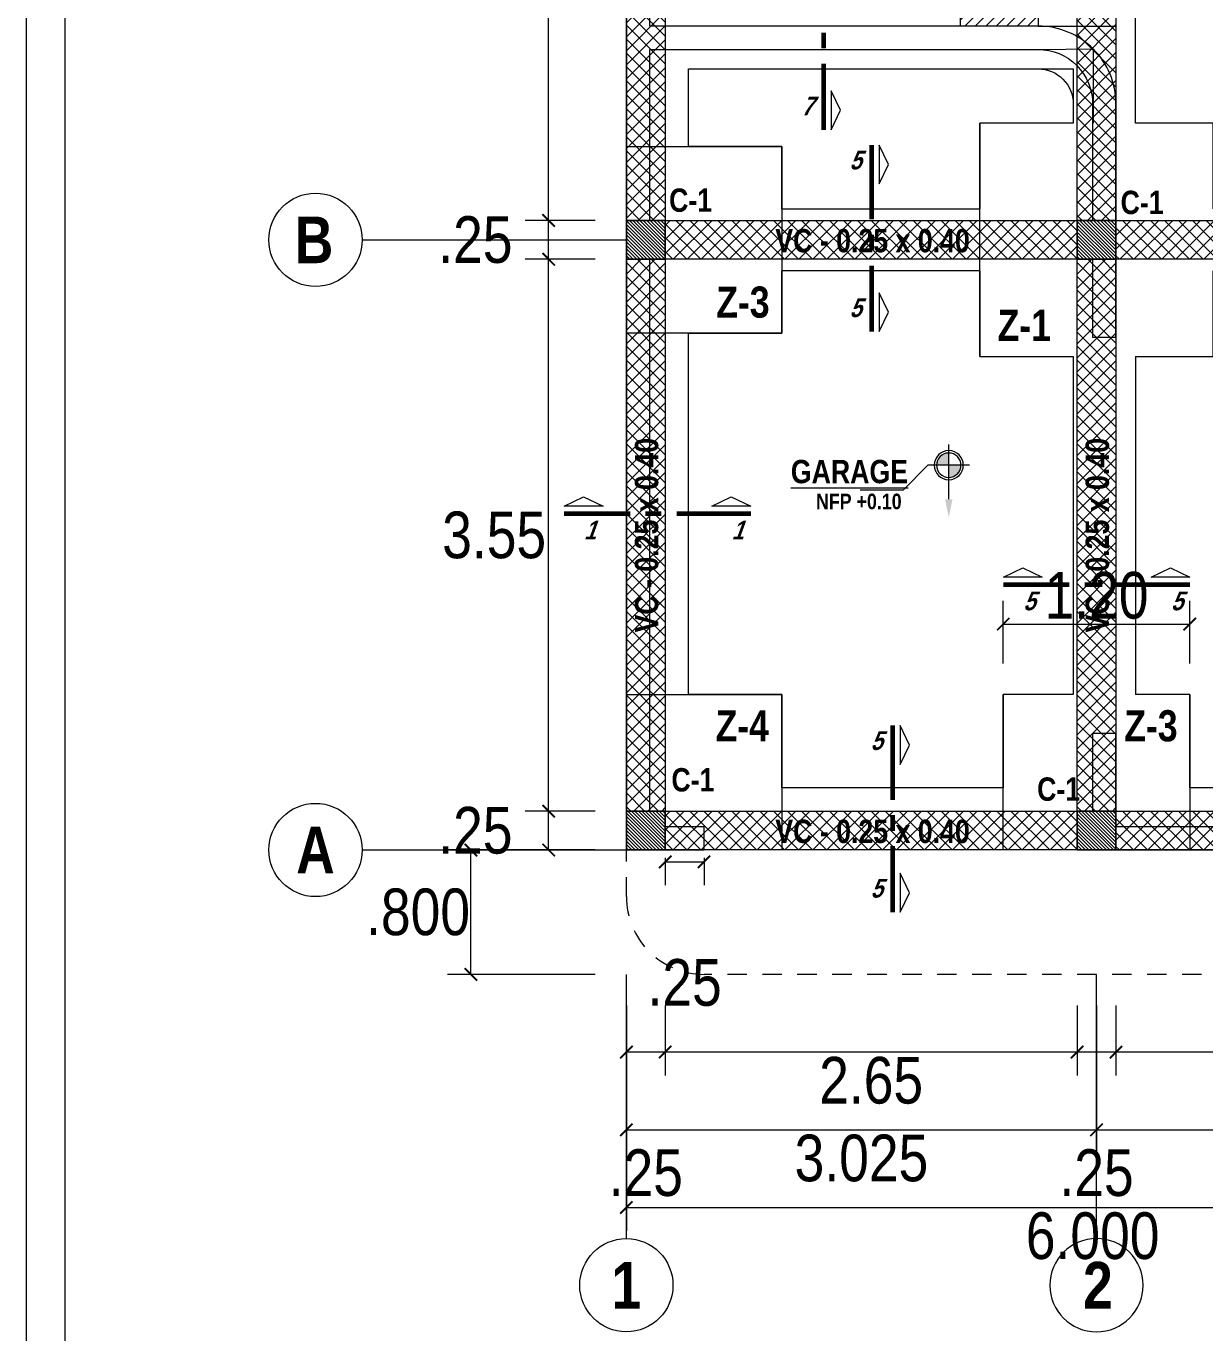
# Model space of a CAD drawing. Header units: millimetres. Extents: x 56 to 215, y 47 to 103.
# Drawn here: x 174.04 to 181.62, y 84.45 to 92.85 of the extents above; entities that cross this region are included whole.
import ezdxf
from ezdxf.enums import TextEntityAlignment as Align

# ---------------------------------------------------------------- set-up
doc = ezdxf.new("R2010")
doc.units = ezdxf.units.MM
doc.linetypes.add('CENTER2', pattern=[28.575, 19.05, -3.175, 3.175, -3.175])
doc.linetypes.add('DASHED2', pattern=[0.375, 0.25, -0.125])
doc.layers.add('_u', color=7, linetype='Continuous')
doc.layers.add('G_Acotación', color=171, linetype='Continuous')
for name, color, linetype, lineweight in [('A_Texto', 43, 'Continuous', 9), ('E_Cimentación', 150, 'Continuous', 50), ('E_Columna', 3, 'Continuous', 25), ('E_Sobrecimiento', 230, 'Continuous', 25), ('E_Viga Secundaria', 133, 'Continuous', 20), ('E_Zapata', 30, 'Continuous', 25), ('G_Achurados', 54, 'Continuous', 5), ('G_Cortes', 3, 'Continuous', 60), ('G_Ejes', 253, 'Continuous', 20), ('G_Escalera', 40, 'Continuous', 18), ('G_Proyección', 8, 'DASHED2', 15), ('G_Sombreados', 8, 'Continuous', 9), ('G_Texto', 122, 'Continuous', 20)]:
    doc.layers.add(name, color=color, linetype=linetype, lineweight=lineweight)
doc.styles.add('Acotacion', font='ARIALN.TTF')
doc.styles.add('AMBIENTES', font='ARIALNB.TTF', dxfattribs={"height": 0.15})
doc.styles.add('Arial Marron', font='ARIALN.TTF')
doc.styles.add('Cotas', font='ARIALNB.TTF', dxfattribs={"height": 0.1})
doc.styles.add('Eje', font='ARIALNB.TTF', dxfattribs={"height": 0.3})
doc.styles.add('Notas', font='ARIALNB.TTF', dxfattribs={"height": 0.15})
doc.styles.add('TITULOS', font='ARIALNB.TTF', dxfattribs={"height": 0.3})
doc.dimstyles.new('Lenin_50', dxfattribs={"dimtxt": 0.3, "dimasz": 0.08, "dimexe": 0.15, "dimexo": 0.2, "dimgap": 0.03, "dimtad": 2, "dimtih": 1, "dimtoh": 1, "dimlfac": -1, "dimzin": 4, "dimdsep": 46, "dimtxsty": 'Acotacion', "dimblk": 'ARCHTICK', "dimcen": 0.08, "dimclrd": 256, "dimclre": 256, "dimclrt": 4, "dimazin": 1, "dimtm": 1e-09, "dimtfac": 1, "dimtmove": 2, "dimatfit": 2, "dimfxl": 1, "dimtolj": 1, "dimlwd": 13, "dimlwe": 18, "dimarcsym": 0})
pattern_1 = [(135, (293.047002, 7.6898), (0.0112253202, 0.0112253202), [])]
pattern_2 = [(135, (293.047002, 7.8398), (0.0112253202, 0.0112253202), [])]
pattern_3 = [(135, (411.200956, 3.60307), (0.04490128, 0.04490128), []), (45, (411.200956, 3.60307), (0.04490128, -0.04490128), [])]

# ---------------------------------------------------------------- blocks, each defined once
blk = doc.blocks.new('TITULP')
h = blk.add_hatch(color=1)
h.paths.add_polyline_path([(0, -0.0554), (0, -0.134), (0.0785, -0.134, 0.414214)])
h.paths.add_polyline_path([(0, -0.134), (-0.0785, -0.134, 0.414214), (0, -0.2125)])
for p, q in [((0, -0.3527), (0, 0)), ((-0.134, -0.134), (0.134, -0.134)), ((0.2939, -0.2939), (0.5699, -0.2939))]:
    blk.add_line(p, q)
at = {"lineweight": 18}
blk.add_line((0.134, -0.134), (0.2939, -0.2939), dxfattribs=at)
for radius in [0.0937, 0.0785]:
    blk.add_circle((0, -0.134), radius)
blk.add_solid([(0.0242, -0.3527), (0, -0.4678), (-0.0242, -0.3527)])
at = {"style": 'Arial Marron', "width": 1.35}
blk.add_attdef('%%USALA', text='', height=0.14, dxfattribs=at).set_placement((0.3052, -0.1124), align=Align.TOP_LEFT)
at = {"style": 'Arial Marron', "width": 1.1}
blk.add_attdef('NPT%%P0.00', text='', height=0.1, dxfattribs=at).set_placement((0.6033, -0.3972), align=Align.MIDDLE_CENTER)
at = {"style": 'Arial Marron'}
blk.add_attdef('PISO', text='', height=0.08, dxfattribs=at).set_placement((0.6033, -0.5391), align=Align.MIDDLE_CENTER)
blk = doc.blocks.new('Eri')
blk.add_line((-1.7, 0), (0, 0))
blk.add_circle((-2, 0), 0.3)
at = {"color": 1, "style": 'Eje', "flags": 4}
blk.add_attdef('H', text='', height=0.3, dxfattribs=at).set_placement((-2, 0), align=Align.MIDDLE_CENTER)
blk = doc.blocks.new('_ArchTick')
at = {"color": 0, "linetype": 'ByBlock', "const_width": 0.15}
blk.add_lwpolyline([(-0.5, -0.5), (0.5, 0.5)], dxfattribs=at)
blk = doc.blocks.new('*D312')
at = {"layer": 'Defpoints', "color": 0, "transparency": 16777216}
for p in [(177.901, 86.7531), (183.901, 86.7531), (183.901, 85.2531)]:
    blk.add_point(p, dxfattribs=at)
at = {"layer": 'G_Acotación', "lineweight": 18, "transparency": 16777216}
for p, q in [((177.901, 86.5531), (177.901, 85.1031)), ((183.901, 86.5531), (183.901, 85.1031))]:
    blk.add_line(p, q, dxfattribs=at)
at = {"layer": 'G_Acotación', "lineweight": 13, "transparency": 16777216}
blk.add_line((177.901, 85.2531), (183.901, 85.2531), dxfattribs=at)
at = {"layer": 'G_Acotación', "lineweight": 13, "transparency": 16777216, "xscale": 0.08, "yscale": 0.08, "zscale": 0.08, "rotation": 180}
blk.add_blockref('_ArchTick', (177.901, 85.2531), dxfattribs=at)
at = {"layer": 'G_Acotación', "lineweight": 13, "transparency": 16777216, "xscale": 0.08, "yscale": 0.08, "zscale": 0.08}
blk.add_blockref('_ArchTick', (183.901, 85.2531), dxfattribs=at)
at = {"layer": 'G_Acotación', "color": 4, "lineweight": 5, "transparency": 16777216, "insert": (180.901, 85.0699), "char_height": 0.3, "attachment_point": 5, "style": 'Acotacion'}
blk.add_mtext('\\A1;6.000', dxfattribs=at)
blk = doc.blocks.new('*D313')
at = {"layer": 'Defpoints', "color": 0, "transparency": 16777216}
for p in [(180.926, 86.7531), (183.901, 86.7531), (183.901, 85.7531)]:
    blk.add_point(p, dxfattribs=at)
at = {"layer": 'G_Acotación', "lineweight": 18, "transparency": 16777216}
for p, q in [((180.926, 86.5531), (180.926, 85.6031)), ((183.901, 86.5531), (183.901, 85.6031))]:
    blk.add_line(p, q, dxfattribs=at)
at = {"layer": 'G_Acotación', "lineweight": 13, "transparency": 16777216}
blk.add_line((180.926, 85.7531), (183.901, 85.7531), dxfattribs=at)
at = {"layer": 'G_Acotación', "lineweight": 13, "transparency": 16777216, "xscale": 0.08, "yscale": 0.08, "zscale": 0.08, "rotation": 180}
blk.add_blockref('_ArchTick', (180.926, 85.7531), dxfattribs=at)
at = {"layer": 'G_Acotación', "lineweight": 13, "transparency": 16777216, "xscale": 0.08, "yscale": 0.08, "zscale": 0.08}
blk.add_blockref('_ArchTick', (183.901, 85.7531), dxfattribs=at)
at = {"layer": 'G_Acotación', "color": 4, "lineweight": 5, "transparency": 16777216, "insert": (182.4135, 85.5699), "char_height": 0.3, "attachment_point": 5, "style": 'Acotacion'}
blk.add_mtext('\\A1;2.975', dxfattribs=at)
blk = doc.blocks.new('*D314')
at = {"layer": 'Defpoints', "color": 0, "transparency": 16777216}
for p in [(177.901, 86.7531), (180.926, 86.7531), (180.926, 85.7531)]:
    blk.add_point(p, dxfattribs=at)
at = {"layer": 'G_Acotación', "lineweight": 18, "transparency": 16777216}
for p, q in [((177.901, 86.5531), (177.901, 85.6031)), ((180.926, 86.5531), (180.926, 85.6031))]:
    blk.add_line(p, q, dxfattribs=at)
at = {"layer": 'G_Acotación', "lineweight": 13, "transparency": 16777216}
blk.add_line((177.901, 85.7531), (180.926, 85.7531), dxfattribs=at)
at = {"layer": 'G_Acotación', "lineweight": 13, "transparency": 16777216, "xscale": 0.08, "yscale": 0.08, "zscale": 0.08, "rotation": 180}
blk.add_blockref('_ArchTick', (177.901, 85.7531), dxfattribs=at)
at = {"layer": 'G_Acotación', "lineweight": 13, "transparency": 16777216, "xscale": 0.08, "yscale": 0.08, "zscale": 0.08}
blk.add_blockref('_ArchTick', (180.926, 85.7531), dxfattribs=at)
at = {"layer": 'G_Acotación', "color": 4, "lineweight": 5, "transparency": 16777216, "insert": (179.4135, 85.5699), "char_height": 0.3, "attachment_point": 5, "style": 'Acotacion'}
blk.add_mtext('\\A1;3.025', dxfattribs=at)
blk = doc.blocks.new('*D316')
at = {"layer": 'Defpoints', "color": 0, "transparency": 16777216}
for p in [(176.901, 87.5531), (177.901, 87.5531), (177.901, 86.7531)]:
    blk.add_point(p, dxfattribs=at)
at = {"layer": 'G_Acotación', "lineweight": 18, "transparency": 16777216}
for p, q in [((177.701, 87.5531), (176.751, 87.5531)), ((177.701, 86.7531), (176.751, 86.7531))]:
    blk.add_line(p, q, dxfattribs=at)
at = {"layer": 'G_Acotación', "lineweight": 13, "transparency": 16777216}
blk.add_line((176.901, 86.7531), (176.901, 87.5531), dxfattribs=at)
at = {"layer": 'G_Acotación', "lineweight": 13, "transparency": 16777216, "xscale": 0.08, "yscale": 0.08, "zscale": 0.08}
for p, rotation in [((176.901, 87.5531), 90), ((176.901, 86.7531), 270)]:
    blk.add_blockref('_ArchTick', p, dxfattribs=dict(at, rotation=rotation))
at = {"layer": 'G_Acotación', "color": 4, "lineweight": 5, "transparency": 16777216, "insert": (176.5608, 87.1531), "char_height": 0.3, "attachment_point": 5, "style": 'Acotacion'}
blk.add_mtext('\\A1;.800', dxfattribs=at)
blk = doc.blocks.new('*D323')
at = {"layer": 'Defpoints', "color": 0, "transparency": 16777216}
for p in [(177.401, 87.8031), (177.901, 87.8031), (177.901, 87.5531)]:
    blk.add_point(p, dxfattribs=at)
at = {"layer": 'G_Acotación', "lineweight": 18, "transparency": 16777216}
for p, q in [((177.701, 87.8031), (177.251, 87.8031)), ((177.701, 87.5531), (177.251, 87.5531))]:
    blk.add_line(p, q, dxfattribs=at)
at = {"layer": 'G_Acotación', "lineweight": 13, "transparency": 16777216}
blk.add_line((177.401, 87.5531), (177.401, 87.8031), dxfattribs=at)
at = {"layer": 'G_Acotación', "lineweight": 13, "transparency": 16777216, "xscale": 0.08, "yscale": 0.08, "zscale": 0.08}
for p, rotation in [((177.401, 87.8031), 90), ((177.401, 87.5531), 270)]:
    blk.add_blockref('_ArchTick', p, dxfattribs=dict(at, rotation=rotation))
at = {"layer": 'G_Acotación', "color": 4, "lineweight": 5, "transparency": 16777216, "insert": (176.9296, 87.6781), "char_height": 0.3, "attachment_point": 5, "style": 'Acotacion'}
blk.add_mtext('\\A1;.25', dxfattribs=at)
blk = doc.blocks.new('*D324')
at = {"layer": 'Defpoints', "color": 0, "transparency": 16777216}
for p in [(177.401, 91.3531), (177.901, 91.3531), (177.901, 87.8031)]:
    blk.add_point(p, dxfattribs=at)
at = {"layer": 'G_Acotación', "lineweight": 18, "transparency": 16777216}
for p, q in [((177.701, 91.3531), (177.251, 91.3531)), ((177.701, 87.8031), (177.251, 87.8031))]:
    blk.add_line(p, q, dxfattribs=at)
at = {"layer": 'G_Acotación', "lineweight": 13, "transparency": 16777216}
blk.add_line((177.401, 87.8031), (177.401, 91.3531), dxfattribs=at)
at = {"layer": 'G_Acotación', "lineweight": 13, "transparency": 16777216, "xscale": 0.08, "yscale": 0.08, "zscale": 0.08}
for p, rotation in [((177.401, 91.3531), 90), ((177.401, 87.8031), 270)]:
    blk.add_blockref('_ArchTick', p, dxfattribs=dict(at, rotation=rotation))
at = {"layer": 'G_Acotación', "color": 4, "lineweight": 5, "transparency": 16777216, "insert": (177.0505, 89.5781), "char_height": 0.3, "attachment_point": 5, "style": 'Acotacion'}
blk.add_mtext('\\A1;3.55', dxfattribs=at)
blk = doc.blocks.new('*D325')
at = {"layer": 'Defpoints', "color": 0, "transparency": 16777216}
for p in [(177.401, 91.6031), (177.901, 91.6031), (177.901, 91.3531)]:
    blk.add_point(p, dxfattribs=at)
at = {"layer": 'G_Acotación', "lineweight": 18, "transparency": 16777216}
for p, q in [((177.701, 91.6031), (177.251, 91.6031)), ((177.701, 91.3531), (177.251, 91.3531))]:
    blk.add_line(p, q, dxfattribs=at)
at = {"layer": 'G_Acotación', "lineweight": 13, "transparency": 16777216}
blk.add_line((177.401, 91.3531), (177.401, 91.6031), dxfattribs=at)
at = {"layer": 'G_Acotación', "lineweight": 13, "transparency": 16777216, "xscale": 0.08, "yscale": 0.08, "zscale": 0.08}
for p, rotation in [((177.401, 91.6031), 90), ((177.401, 91.3531), 270)]:
    blk.add_blockref('_ArchTick', p, dxfattribs=dict(at, rotation=rotation))
at = {"layer": 'G_Acotación', "color": 4, "lineweight": 5, "transparency": 16777216, "insert": (176.9296, 91.4781), "char_height": 0.3, "attachment_point": 5, "style": 'Acotacion'}
blk.add_mtext('\\A1;.25', dxfattribs=at)
blk = doc.blocks.new('*D326')
at = {"layer": 'Defpoints', "color": 0, "transparency": 16777216}
for p in [(177.401, 95.9031), (177.901, 95.9031), (177.901, 91.6031)]:
    blk.add_point(p, dxfattribs=at)
at = {"layer": 'G_Acotación', "lineweight": 18, "transparency": 16777216}
for p, q in [((177.701, 95.9031), (177.251, 95.9031)), ((177.701, 91.6031), (177.251, 91.6031))]:
    blk.add_line(p, q, dxfattribs=at)
at = {"layer": 'G_Acotación', "lineweight": 13, "transparency": 16777216}
blk.add_line((177.401, 91.6031), (177.401, 95.9031), dxfattribs=at)
at = {"layer": 'G_Acotación', "lineweight": 13, "transparency": 16777216, "xscale": 0.08, "yscale": 0.08, "zscale": 0.08}
for p, rotation in [((177.401, 95.9031), 90), ((177.401, 91.6031), 270)]:
    blk.add_blockref('_ArchTick', p, dxfattribs=dict(at, rotation=rotation))
at = {"layer": 'G_Acotación', "color": 4, "lineweight": 5, "transparency": 16777216, "insert": (177.0469, 93.7531), "char_height": 0.3, "attachment_point": 5, "style": 'Acotacion'}
blk.add_mtext('\\A1;4.30', dxfattribs=at)
blk = doc.blocks.new('*D329')
at = {"layer": 'Defpoints', "color": 0, "transparency": 16777216}
for p in [(181.051, 86.7531), (183.651, 86.7531), (181.051, 86.2531)]:
    blk.add_point(p, dxfattribs=at)
at = {"layer": 'G_Acotación', "lineweight": 18, "transparency": 16777216}
for p, q in [((181.051, 86.5531), (181.051, 86.1031)), ((183.651, 86.5531), (183.651, 86.1031))]:
    blk.add_line(p, q, dxfattribs=at)
at = {"layer": 'G_Acotación', "lineweight": 13, "transparency": 16777216}
blk.add_line((183.651, 86.2531), (181.051, 86.2531), dxfattribs=at)
at = {"layer": 'G_Acotación', "lineweight": 13, "transparency": 16777216, "xscale": 0.08, "yscale": 0.08, "zscale": 0.08, "rotation": 180}
blk.add_blockref('_ArchTick', (181.051, 86.2531), dxfattribs=at)
at = {"layer": 'G_Acotación', "lineweight": 13, "transparency": 16777216, "xscale": 0.08, "yscale": 0.08, "zscale": 0.08}
blk.add_blockref('_ArchTick', (183.651, 86.2531), dxfattribs=at)
at = {"layer": 'G_Acotación', "color": 4, "lineweight": 5, "transparency": 16777216, "insert": (182.351, 86.0699), "char_height": 0.3, "attachment_point": 5, "style": 'Acotacion'}
blk.add_mtext('\\A1;2.60', dxfattribs=at)
blk = doc.blocks.new('*D330')
at = {"layer": 'Defpoints', "color": 0, "transparency": 16777216}
for p in [(180.801, 86.7531), (181.051, 86.7531), (180.801, 86.2531)]:
    blk.add_point(p, dxfattribs=at)
at = {"layer": 'G_Acotación', "lineweight": 18, "transparency": 16777216}
for p, q in [((180.801, 86.5531), (180.801, 86.1031)), ((181.051, 86.5531), (181.051, 86.1031))]:
    blk.add_line(p, q, dxfattribs=at)
at = {"layer": 'G_Acotación', "lineweight": 13, "transparency": 16777216}
blk.add_line((181.051, 86.2531), (180.801, 86.2531), dxfattribs=at)
at = {"layer": 'G_Acotación', "lineweight": 13, "transparency": 16777216, "xscale": 0.08, "yscale": 0.08, "zscale": 0.08, "rotation": 180}
blk.add_blockref('_ArchTick', (180.801, 86.2531), dxfattribs=at)
at = {"layer": 'G_Acotación', "lineweight": 13, "transparency": 16777216, "xscale": 0.08, "yscale": 0.08, "zscale": 0.08}
blk.add_blockref('_ArchTick', (181.051, 86.2531), dxfattribs=at)
at = {"layer": 'G_Acotación', "color": 4, "lineweight": 5, "transparency": 16777216, "insert": (180.926, 85.4754), "char_height": 0.3, "attachment_point": 5, "style": 'Acotacion'}
blk.add_mtext('\\A1;.25', dxfattribs=at)
blk = doc.blocks.new('*D331')
at = {"layer": 'Defpoints', "color": 0, "transparency": 16777216}
for p in [(178.151, 86.7531), (180.801, 86.7531), (178.151, 86.2531)]:
    blk.add_point(p, dxfattribs=at)
at = {"layer": 'G_Acotación', "lineweight": 18, "transparency": 16777216}
for p, q in [((178.151, 86.5531), (178.151, 86.1031)), ((180.801, 86.5531), (180.801, 86.1031))]:
    blk.add_line(p, q, dxfattribs=at)
at = {"layer": 'G_Acotación', "lineweight": 13, "transparency": 16777216}
blk.add_line((180.801, 86.2531), (178.151, 86.2531), dxfattribs=at)
at = {"layer": 'G_Acotación', "lineweight": 13, "transparency": 16777216, "xscale": 0.08, "yscale": 0.08, "zscale": 0.08, "rotation": 180}
blk.add_blockref('_ArchTick', (178.151, 86.2531), dxfattribs=at)
at = {"layer": 'G_Acotación', "lineweight": 13, "transparency": 16777216, "xscale": 0.08, "yscale": 0.08, "zscale": 0.08}
blk.add_blockref('_ArchTick', (180.801, 86.2531), dxfattribs=at)
at = {"layer": 'G_Acotación', "color": 4, "lineweight": 5, "transparency": 16777216, "insert": (179.476, 86.0699), "char_height": 0.3, "attachment_point": 5, "style": 'Acotacion'}
blk.add_mtext('\\A1;2.65', dxfattribs=at)
blk = doc.blocks.new('*D332')
at = {"layer": 'Defpoints', "color": 0, "transparency": 16777216}
for p in [(177.901, 86.7531), (178.151, 86.7531), (177.901, 86.2531)]:
    blk.add_point(p, dxfattribs=at)
at = {"layer": 'G_Acotación', "lineweight": 18, "transparency": 16777216}
for p, q in [((177.901, 86.5531), (177.901, 86.1031)), ((178.151, 86.5531), (178.151, 86.1031))]:
    blk.add_line(p, q, dxfattribs=at)
at = {"layer": 'G_Acotación', "lineweight": 13, "transparency": 16777216}
blk.add_line((178.151, 86.2531), (177.901, 86.2531), dxfattribs=at)
at = {"layer": 'G_Acotación', "lineweight": 13, "transparency": 16777216, "xscale": 0.08, "yscale": 0.08, "zscale": 0.08, "rotation": 180}
blk.add_blockref('_ArchTick', (177.901, 86.2531), dxfattribs=at)
at = {"layer": 'G_Acotación', "lineweight": 13, "transparency": 16777216, "xscale": 0.08, "yscale": 0.08, "zscale": 0.08}
blk.add_blockref('_ArchTick', (178.151, 86.2531), dxfattribs=at)
at = {"layer": 'G_Acotación', "color": 4, "lineweight": 5, "transparency": 16777216, "insert": (178.026, 85.4754), "char_height": 0.3, "attachment_point": 5, "style": 'Acotacion'}
blk.add_mtext('\\A1;.25', dxfattribs=at)
blk = doc.blocks.new('Corte 2')
at = {"linetype": 'CENTER2', "lineweight": 60, "ltscale": 0.025}
blk.add_line((-0.4, 0), (0.8, 0), dxfattribs=at)
at = {"lineweight": 20}
for points in [[(-0.4, 0.05), (-0.15, 0.05), (-0.275, 0.11), (-0.4, 0.05)], [(0.55, 0.05), (0.8, 0.05), (0.675, 0.11), (0.55, 0.05)]]:
    blk.add_lwpolyline(points, dxfattribs=at)
at = {"ltscale": 1.1, "style": 'Notas', "oblique": 20, "flags": 4}
for p in [(-0.3035, -0.1041), (0.6465, -0.1041)]:
    blk.add_attdef('CO', text='', height=0.12, dxfattribs=at).set_placement(p, align=Align.MIDDLE_CENTER)
blk = doc.blocks.new('*D837')
at = {"layer": '_u', "lineweight": 18, "transparency": 16777216}
for p, q in [((180.326, 88.7531), (180.326, 89.1566)), ((181.526, 88.7531), (181.526, 89.1566))]:
    blk.add_line(p, q, dxfattribs=at)
at = {"layer": '_u', "lineweight": 13, "transparency": 16777216}
blk.add_line((180.326, 89.0066), (181.526, 89.0066), dxfattribs=at)
at = {"layer": 'Defpoints', "color": 0, "transparency": 16777216}
for p in [(181.526, 89.0066), (180.326, 88.5531), (181.526, 88.5531)]:
    blk.add_point(p, dxfattribs=at)
at = {"layer": '_u', "lineweight": 13, "transparency": 16777216, "xscale": 0.08, "yscale": 0.08, "zscale": 0.08, "rotation": 180}
blk.add_blockref('_ArchTick', (180.326, 89.0066), dxfattribs=at)
at = {"layer": '_u', "lineweight": 13, "transparency": 16777216, "xscale": 0.08, "yscale": 0.08, "zscale": 0.08}
blk.add_blockref('_ArchTick', (181.526, 89.0066), dxfattribs=at)
at = {"layer": '_u', "color": 4, "lineweight": 5, "transparency": 16777216, "insert": (180.926, 89.1897), "char_height": 0.3, "attachment_point": 5, "style": 'Acotacion'}
blk.add_mtext('\\A1;1.20', dxfattribs=at)
blk = doc.blocks.new('*D855')
at = {"layer": '_u', "lineweight": 18, "transparency": 16777216}
for p, q in [((178.151, 87.5031), (178.151, 87.3266)), ((178.401, 87.5031), (178.401, 87.3266))]:
    blk.add_line(p, q, dxfattribs=at)
at = {"layer": '_u', "lineweight": 13, "transparency": 16777216}
blk.add_line((178.151, 87.4766), (178.401, 87.4766), dxfattribs=at)
at = {"layer": 'Defpoints', "color": 0, "transparency": 16777216}
for p in [(178.151, 87.7031), (178.401, 87.7031), (178.401, 87.4766)]:
    blk.add_point(p, dxfattribs=at)
at = {"layer": '_u', "lineweight": 13, "transparency": 16777216, "xscale": 0.08, "yscale": 0.08, "zscale": 0.08, "rotation": 180}
blk.add_blockref('_ArchTick', (178.151, 87.4766), dxfattribs=at)
at = {"layer": '_u', "lineweight": 13, "transparency": 16777216, "xscale": 0.08, "yscale": 0.08, "zscale": 0.08}
blk.add_blockref('_ArchTick', (178.401, 87.4766), dxfattribs=at)
at = {"layer": '_u', "color": 4, "lineweight": 5, "transparency": 16777216, "insert": (178.276, 86.699), "char_height": 0.3, "attachment_point": 5, "style": 'Acotacion'}
blk.add_mtext('\\A1;.25', dxfattribs=at)

msp = doc.modelspace()

# ---------------------------------------------------------------- hatches: boundary and pattern name
at = {"layer": 'E_Columna', "lineweight": 5}
h = msp.add_hatch(dxfattribs=at)
h.set_pattern_fill('LINE', color=256, scale=0.005, angle=45, style=0)
h.set_pattern_definition(pattern_2)
h.paths.add_polyline_path([(178.151, 91.3531), (177.901, 91.3531), (177.901, 91.6031), (178.151, 91.6031)])
h = msp.add_hatch(dxfattribs=at)
h.set_pattern_fill('LINE', color=256, scale=0.005, angle=45, style=0)
h.set_pattern_definition(pattern_2)
h.paths.add_polyline_path([(181.051, 91.3531), (180.801, 91.3531), (180.801, 91.6031), (181.051, 91.6031)])
h = msp.add_hatch(dxfattribs=at)
h.set_pattern_fill('LINE', color=256, scale=0.005, angle=45, style=0)
h.set_pattern_definition(pattern_1)
h.paths.add_polyline_path([(178.151, 87.5531), (177.901, 87.5531), (177.901, 87.8031), (178.151, 87.8031)])
h = msp.add_hatch(dxfattribs=at)
h.set_pattern_fill('LINE', color=256, scale=0.005, angle=45, style=0)
h.set_pattern_definition(pattern_1)
h.paths.add_polyline_path([(181.051, 87.5531), (180.801, 87.5531), (180.801, 87.8031), (181.051, 87.8031)])
at = {"layer": 'G_Achurados', "lineweight": 5}
h = msp.add_hatch(dxfattribs=at)
h.set_pattern_fill('LINE', color=256, scale=0.015, angle=135, style=0)
h.set_pattern_definition([(45, (372.050956, 4.10307), (0.03367596, -0.03367596), [])])
h.paths.add_polyline_path([(180.051, 92.8531), (180.051, 93.8531), (180.551, 93.8531), (180.551, 92.8531)])
at = {"layer": 'G_Sombreados', "lineweight": 5}
h = msp.add_hatch(dxfattribs=at)
h.set_pattern_fill('NET', color=256, scale=0.02, angle=45, style=0)
h.set_pattern_definition(pattern_3)
h.paths.add_polyline_path([(178.151, 91.6031), (177.901, 91.6031), (177.901, 95.9031), (178.151, 95.9031)])
h = msp.add_hatch(dxfattribs=at)
h.set_pattern_fill('NET', color=256, scale=0.02, angle=45, style=0)
h.set_pattern_definition([(45, (-10.249044, 33.30307), (-0.04490128, 0.04490128), []), (135, (-10.249044, 33.30307), (-0.04490128, -0.04490128), [])])
h.paths.add_polyline_path([(181.051, 91.6031), (180.801, 91.6031), (180.801, 95.9031), (181.051, 95.9031)])
h = msp.add_hatch(dxfattribs=at)
h.set_pattern_fill('NET', color=256, scale=0.02, angle=45, style=0)
h.set_pattern_definition([(45, (-10.249044, 24.85307), (-0.04490128, 0.04490128), []), (135, (-10.249044, 24.85307), (-0.04490128, -0.04490128), [])])
h.paths.add_polyline_path([(180.801, 91.3531), (178.151, 91.3531), (178.151, 91.6031), (180.801, 91.6031)])
h = msp.add_hatch(dxfattribs=at)
h.set_pattern_fill('NET', color=256, scale=0.02, angle=45, style=0)
h.set_pattern_definition([(45, (-10.249044, 24.85307), (-0.04490128, 0.04490128), []), (135, (-10.249044, 24.85307), (-0.04490128, -0.04490128), [])])
h.paths.add_polyline_path([(183.651, 91.3531), (181.051, 91.3531), (181.051, 91.6031), (183.651, 91.6031)])
h = msp.add_hatch(dxfattribs=at)
h.set_pattern_fill('NET', color=256, scale=0.02, angle=45, style=0)
h.set_pattern_definition(pattern_3)
h.paths.add_polyline_path([(178.151, 87.8031), (177.901, 87.8031), (177.901, 91.3531), (178.151, 91.3531)])
h = msp.add_hatch(dxfattribs=at)
h.set_pattern_fill('NET', color=256, scale=0.02, angle=45, style=0)
h.set_pattern_definition([(135, (414.100956, 3.60307), (0.04490128, 0.04490128), []), (45, (414.100956, 3.60307), (0.04490128, -0.04490128), [])])
h.paths.add_polyline_path([(181.051, 87.8031), (180.801, 87.8031), (180.801, 91.3531), (181.051, 91.3531)])
h = msp.add_hatch(dxfattribs=at)
h.set_pattern_fill('NET', color=256, scale=0.02, angle=45, style=0)
h.set_pattern_definition([(45, (-10.249044, 21.05307), (-0.04490128, 0.04490128), []), (135, (-10.249044, 21.05307), (-0.04490128, -0.04490128), [])])
h.paths.add_polyline_path([(180.801, 87.5531), (178.151, 87.5531), (178.151, 87.8031), (180.801, 87.8031)])
h = msp.add_hatch(dxfattribs=at)
h.set_pattern_fill('NET', color=256, scale=0.02, angle=45, style=0)
h.set_pattern_definition([(45, (-10.249044, 21.05307), (-0.04490128, 0.04490128), []), (135, (-10.249044, 21.05307), (-0.04490128, -0.04490128), [])])
h.paths.add_polyline_path([(183.651, 87.5531), (181.051, 87.5531), (181.051, 87.8031), (183.651, 87.8031)])

# ---------------------------------------------------------------- linework, layer by layer
at = {"lineweight": 5}
for p, q in [((180.551, 92.8531), (181.051, 92.8531)), ((181.051, 92.8531), (181.051, 92.3531)), ((180.551, 92.7031), (180.9045, 92.7066)), ((180.9045, 92.7066), (180.9045, 92.2281)), ((180.551, 92.5781), (180.776, 92.5781)), ((180.776, 92.5781), (180.776, 92.2281))]:
    msp.add_line(p, q, dxfattribs=at)
at = {"color": 152, "lineweight": 5, "true_color": 0x2776bb}
for p, q in [((180.776, 90.7281), (180.776, 88.5531)), ((181.176, 90.7281), (181.176, 88.5531))]:
    msp.add_line(p, q, dxfattribs=at)
at = {"lineweight": 5}
for points in [[(215.0892, 75.1029), (215.0892, 102.6587), (174.0392, 102.6587), (174.0392, 75.1029)], [(214.8392, 75.3529), (214.8392, 102.4087), (174.2892, 102.4087), (174.2892, 75.3529)]]:
    msp.add_lwpolyline(points, close=True, dxfattribs=at)
at = {"layer": 'E_Cimentación', "lineweight": 5}
for p, q in [((178.901, 91.6781), (180.176, 91.6781)), ((180.176, 91.2781), (178.901, 91.2781))]:
    msp.add_line(p, q, dxfattribs=at)
msp.add_lwpolyline([(183.901, 87.5531), (177.901, 87.5531), (177.901, 100.0531), (183.901, 100.0531)], close=True, dxfattribs=at)
for points in [[(181.176, 92.3531), (181.176, 95.4281), (181.526, 95.4281), (181.526, 95.8781), (182.901, 95.8781), (182.901, 95.4281), (183.501, 95.4281), (183.501, 94.0281), (183.151, 94.0281), (183.151, 93.6281), (183.501, 93.6281), (183.501, 92.0781), (182.901, 92.0781), (182.901, 91.6781)], [(181.676, 91.6781), (181.676, 92.2281), (181.176, 92.2281), (181.176, 92.3531)], [(180.776, 88.5531), (180.326, 88.5531), (180.326, 87.9531), (178.901, 87.9531), (178.901, 88.5531), (178.301, 88.5531), (178.301, 90.8781), (178.901, 90.8781), (178.901, 91.2781)], [(180.176, 91.2781), (180.176, 90.7281), (180.776, 90.7281)], [(182.901, 91.2781), (182.901, 90.8781), (183.501, 90.8781), (183.501, 88.5531), (182.901, 88.5531), (182.901, 87.9531), (181.526, 87.9531), (181.526, 88.5531), (181.176, 88.5531)], [(181.176, 90.7281), (181.676, 90.7281), (181.676, 91.2781)]]:
    msp.add_lwpolyline(points, dxfattribs=at)
msp.add_lwpolyline([(178.901, 91.6781), (178.901, 92.0781), (178.301, 92.0781), (178.301, 92.5781), (180.551, 92.5781, -0.414214), (180.776, 92.3531), (180.776, 92.2281), (180.176, 92.2281), (180.176, 91.6781)], format="xyb", dxfattribs=at)
at = {"layer": 'E_Columna', "lineweight": 5}
for points in [[(178.151, 91.3531), (177.901, 91.3531), (177.901, 91.6031), (178.151, 91.6031)], [(181.051, 91.3531), (180.801, 91.3531), (180.801, 91.6031), (181.051, 91.6031)], [(178.151, 87.5531), (177.901, 87.5531), (177.901, 87.8031), (178.151, 87.8031)], [(181.051, 87.5531), (180.801, 87.5531), (180.801, 87.8031), (181.051, 87.8031)]]:
    msp.add_lwpolyline(points, close=True, dxfattribs=at)
at = {"layer": 'E_Sobrecimiento', "lineweight": 5}
msp.add_lwpolyline([(177.901, 100.0531), (177.901, 87.5531), (178.401, 87.5531), (178.401, 87.7031), (178.151, 87.7031), (178.151, 87.8031), (178.051, 87.8031), (178.051, 91.3531), (178.151, 91.3531), (178.151, 91.6031), (178.051, 91.6031), (178.051, 92.7031), (180.551, 92.7031, -0.414214), (180.901, 92.3531), (180.901, 91.6031), (180.801, 91.6031), (180.801, 91.3531), (180.901, 91.3531), (180.901, 90.8531), (181.051, 90.8531), (181.051, 92.3531, 0.414214), (180.551, 92.8531), (178.051, 92.8531), (178.051, 93.8531)], format="xyb", dxfattribs=at)
msp.add_lwpolyline([(183.751, 93.7531), (183.751, 91.6031), (183.651, 91.6031), (183.651, 91.3531), (183.751, 91.3531), (183.751, 87.8031), (183.651, 87.8031), (183.651, 87.7031), (183.401, 87.7031), (181.051, 87.7031), (181.051, 88.3031), (180.901, 88.3031), (180.901, 87.8031), (180.801, 87.8031), (180.801, 87.5531), (183.401, 87.5531), (183.901, 87.5531), (183.901, 100.0531)], dxfattribs=at)
at = {"layer": 'E_Viga Secundaria', "lineweight": 5}
for points in [[(178.151, 91.6031), (177.901, 91.6031), (177.901, 95.9031), (178.151, 95.9031)], [(181.051, 91.6031), (180.801, 91.6031), (180.801, 95.9031), (181.051, 95.9031)], [(180.801, 91.3531), (178.151, 91.3531), (178.151, 91.6031), (180.801, 91.6031)], [(183.651, 91.3531), (181.051, 91.3531), (181.051, 91.6031), (183.651, 91.6031)], [(178.151, 87.8031), (177.901, 87.8031), (177.901, 91.3531), (178.151, 91.3531)], [(181.051, 87.8031), (180.801, 87.8031), (180.801, 91.3531), (181.051, 91.3531)], [(180.801, 87.5531), (178.151, 87.5531), (178.151, 87.8031), (180.801, 87.8031)], [(183.651, 87.5531), (181.051, 87.5531), (181.051, 87.8031), (183.651, 87.8031)]]:
    msp.add_lwpolyline(points, close=True, dxfattribs=at)
at = {"layer": 'E_Zapata', "lineweight": 5}
for points in [[(180.176, 90.7281), (180.176, 92.2281)], [(181.526, 88.5531), (181.526, 87.5531), (180.326, 87.5531), (180.326, 88.5531)]]:
    msp.add_lwpolyline(points, dxfattribs=at)
for points in [[(178.901, 90.8781), (177.901, 90.8781), (177.901, 92.0781), (178.901, 92.0781)], [(178.901, 87.5531), (177.901, 87.5531), (177.901, 88.5531), (178.901, 88.5531)]]:
    msp.add_lwpolyline(points, close=True, dxfattribs=at)
at = {"layer": 'G_Escalera', "lineweight": 5}
msp.add_lwpolyline([(180.051, 92.8531), (180.051, 93.8531), (180.551, 93.8531), (180.551, 92.8531)], close=True, dxfattribs=at)
at = {"layer": 'G_Proyección', "lineweight": 5, "ltscale": 0.5}
msp.add_lwpolyline([(183.901, 100.0531), (183.901, 100.0531), (183.901, 87.2531, -0.414214), (183.401, 86.7531), (178.401, 86.7531, -0.414214), (177.901, 87.2531), (177.901, 100.0531), (177.901, 100.0531), (183.901, 100.0531), (183.901, 100.0531)], format="xyb", close=True, dxfattribs=at)

# ---------------------------------------------------------------- block references
at = {"layer": 'A_Texto', "lineweight": 5}
ref = msp.add_blockref('TITULP', (179.9753, 90.1625), dxfattribs=dict(at, xscale=-1))
ref.add_attrib('NPT%%P0.00', 'NFP +0.10', dxfattribs={"layer": '0', "color": 30, "height": 0.1, "style": 'Cotas'}).set_placement((179.3966, 89.7954), align=Align.MIDDLE_CENTER)
ref.add_attrib('%%USALA', '%%UGARAGE', dxfattribs={"layer": '0', "height": 0.15, "style": 'AMBIENTES'}).set_placement((178.9592, 90.0627), align=Align.TOP_LEFT)
at = {"layer": 'G_Cortes', "lineweight": 5}
ref = msp.add_blockref('Corte 2', (179.1688, 92.9866), dxfattribs=dict(at, rotation=270))
ref.add_attrib('CO', '7', dxfattribs={"layer": '0', "ltscale": 1.1, "height": 0.12, "style": 'Notas', "oblique": 20, "flags": 4}).set_placement((179.0647, 93.2901), align=Align.MIDDLE_CENTER)
ref.add_attrib('CO', '7', dxfattribs={"layer": '0', "ltscale": 1.1, "height": 0.12, "style": 'Notas', "oblique": 20, "flags": 4}).set_placement((179.0647, 92.3401), align=Align.MIDDLE_CENTER)
ref = msp.add_blockref('Corte 2', (179.4779, 91.6877), dxfattribs=dict(at, rotation=270))
ref.add_attrib('CO', '5', dxfattribs={"layer": '0', "ltscale": 1.1, "height": 0.12, "style": 'Notas', "oblique": 20, "flags": 4}).set_placement((179.3739, 91.9913), align=Align.MIDDLE_CENTER)
ref.add_attrib('CO', '5', dxfattribs={"layer": '0', "ltscale": 1.1, "height": 0.12, "style": 'Notas', "oblique": 20, "flags": 4}).set_placement((179.3739, 91.0413), align=Align.MIDDLE_CENTER)
ref = msp.add_blockref('Corte 2', (178.301, 89.7156), dxfattribs=dict(at, xscale=-1))
ref.add_attrib('CO', '1', dxfattribs={"layer": '0', "ltscale": 1.1, "height": 0.12, "style": 'Notas', "oblique": 20, "flags": 4}).set_placement((178.6159, 89.6115), align=Align.MIDDLE_CENTER)
ref.add_attrib('CO', '1', dxfattribs={"layer": '0', "ltscale": 1.1, "height": 0.12, "style": 'Notas', "oblique": 20, "flags": 4}).set_placement((177.6659, 89.6115), align=Align.MIDDLE_CENTER)
ref = msp.add_blockref('Corte 2', (181.1273, 89.259), dxfattribs=dict(at, xscale=-1))
ref.add_attrib('CO', '5', dxfattribs={"layer": '0', "ltscale": 1.1, "height": 0.12, "style": 'Notas', "oblique": 20, "flags": 4}).set_placement((181.4423, 89.155), align=Align.MIDDLE_CENTER)
ref.add_attrib('CO', '5', dxfattribs={"layer": '0', "ltscale": 1.1, "height": 0.12, "style": 'Notas', "oblique": 20, "flags": 4}).set_placement((180.4923, 89.155), align=Align.MIDDLE_CENTER)
ref = msp.add_blockref('Corte 2', (179.6135, 87.9531), dxfattribs=dict(at, rotation=270.0000000000228))
ref.add_attrib('CO', '5', dxfattribs={"layer": '0', "ltscale": 1.1, "height": 0.12, "style": 'Notas', "oblique": 20, "flags": 4}).set_placement((179.5094, 88.2566), align=Align.MIDDLE_CENTER)
ref.add_attrib('CO', '5', dxfattribs={"layer": '0', "ltscale": 1.1, "height": 0.12, "style": 'Notas', "oblique": 20, "flags": 4}).set_placement((179.5094, 87.3066), align=Align.MIDDLE_CENTER)
at = {"layer": 'G_Ejes', "lineweight": 5}
ref = msp.add_blockref('Eri', (177.901, 91.4781), dxfattribs=at)
ref.add_attrib('H', 'B', dxfattribs={"layer": '0', "color": 1, "height": 0.3, "style": 'Eje', "flags": 4}).set_placement((175.8917, 91.4781), align=Align.MIDDLE_CENTER)
ref = msp.add_blockref('Eri', (177.901, 87.5531), dxfattribs=at)
ref.add_attrib('H', 'A', dxfattribs={"layer": '0', "color": 1, "height": 0.3, "style": 'Eje', "flags": 4}).set_placement((175.9008, 87.5531), align=Align.MIDDLE_CENTER)
ref = msp.add_blockref('Eri', (177.901, 86.7531), dxfattribs=dict(at, rotation=90))
ref.add_attrib('H', '1', dxfattribs={"layer": '0', "color": 1, "height": 0.3, "style": 'Eje', "flags": 4}).set_placement((177.901, 84.7531), align=Align.MIDDLE_CENTER)
ref = msp.add_blockref('Eri', (180.926, 86.7531), dxfattribs=dict(at, xscale=-1, rotation=270))
ref.add_attrib('H', '2', dxfattribs={"layer": '0', "color": 1, "height": 0.3, "style": 'Eje', "flags": 4}).set_placement((180.9346, 84.7531), align=Align.MIDDLE_CENTER)

# ---------------------------------------------------------------- texts
at = {"layer": 'A_Texto', "lineweight": 5, "style": 'Notas'}
for s, height, rotation, p in [('C-1', 0.15, 0.03015, (178.3144, 91.6586)), ('C-1', 0.15, 0.03015, (181.2193, 91.6442)), ('Z-3', 0.2, 0.03015, (178.6508, 90.9781)), ('Z-1', 0.2, 359.96985, (180.4607, 90.8281)), ('Z-4', 0.2, 359.96985, (178.6463, 88.2524)), ('Z-3', 0.2, 359.96985, (181.2757, 88.2524)), ('C-1', 0.15, 0.03015, (178.3294, 87.9298)), ('C-1', 0.15, 0.03015, (180.6823, 87.8699))]:
    msp.add_text(s, height=height, rotation=rotation, dxfattribs=at).set_placement(p, align=Align.CENTER)
at = {"layer": 'G_Texto', "lineweight": 5, "style": 'TITULOS'}
for p in [(179.4849, 91.3531), (179.4849, 87.5531)]:
    msp.add_text('VC - 0.25 x 0.40', height=0.15, dxfattribs=at).set_placement(p, align=Align.BOTTOM_CENTER)
for p in [(178.151, 89.5781), (181.051, 89.5781)]:
    msp.add_text('VC - 0.25 x 0.40', height=0.15, rotation=90, dxfattribs=at).set_placement(p, align=Align.BOTTOM_CENTER)

# ---------------------------------------------------------------- dimensions: what is measured, and where the dimension line sits
at = {"layer": '_u', "lineweight": 5}
for base, p1, p2, picture, middle in [((181.526, 89.0066), (180.326, 88.5531), (181.526, 88.5531), '*D837', (180.926, 89.1897)), ((178.401, 87.4766), (178.151, 87.7031), (178.401, 87.7031), '*D855', (178.276, 86.699))]:
    dim = msp.add_linear_dim(base=base, p1=p1, p2=p2, dimstyle='Lenin_50', override={"dimfxl": 0.06}, dxfattribs=at)
    dim.commit()
    dim.dimension.update_dxf_attribs({"geometry": picture, "text_midpoint": middle})
at = {"layer": 'G_Acotación', "lineweight": 5}
for base, p1, p2, angle, override, picture, middle in [((177.401, 95.9031), (177.901, 91.6031), (177.901, 95.9031), 90, {"dimfxl": 0.06}, '*D326', (177.0469, 93.7531)), ((177.401, 91.6031), (177.901, 91.3531), (177.901, 91.6031), 90, {"dimfxl": 0.06}, '*D325', (176.9296, 91.4781)), ((177.401, 91.3531), (177.901, 87.8031), (177.901, 91.3531), 90, {"dimfxl": 0.06}, '*D324', (177.0505, 89.5781)), ((177.401, 87.8031), (177.901, 87.5531), (177.901, 87.8031), 90, {"dimfxl": 0.06}, '*D323', (176.9296, 87.6781)), ((176.901, 87.5531), (177.901, 86.7531), (177.901, 87.5531), 90, {"dimdec": 3, "dimfxl": 0.06}, '*D316', (176.5608, 87.1531)), ((177.901, 86.2531), (178.151, 86.7531), (177.901, 86.7531), 180, {"dimfxl": 0.06}, '*D332', (178.026, 85.4754)), ((183.901, 85.2531), (177.901, 86.7531), (183.901, 86.7531), 180, {"dimdec": 3, "dimfxl": 0.06}, '*D312', (180.901, 85.0699)), ((180.926, 85.7531), (177.901, 86.7531), (180.926, 86.7531), 180, {"dimdec": 3, "dimfxl": 0.06}, '*D314', (179.4135, 85.5699)), ((178.151, 86.2531), (180.801, 86.7531), (178.151, 86.7531), 180, {"dimfxl": 0.06}, '*D331', (179.476, 86.0699)), ((180.801, 86.2531), (181.051, 86.7531), (180.801, 86.7531), 180, {"dimfxl": 0.06}, '*D330', (180.926, 85.4754)), ((183.901, 85.7531), (180.926, 86.7531), (183.901, 86.7531), 180, {"dimdec": 3, "dimfxl": 0.06}, '*D313', (182.4135, 85.5699)), ((181.051, 86.2531), (183.651, 86.7531), (181.051, 86.7531), 180, {"dimfxl": 0.06}, '*D329', (182.351, 86.0699))]:
    dim = msp.add_linear_dim(base=base, p1=p1, p2=p2, angle=angle, dimstyle='Lenin_50', override=override, dxfattribs=at)
    dim.commit()
    dim.dimension.update_dxf_attribs({"geometry": picture, "text_midpoint": middle})

doc.saveas('drawing.dxf')
